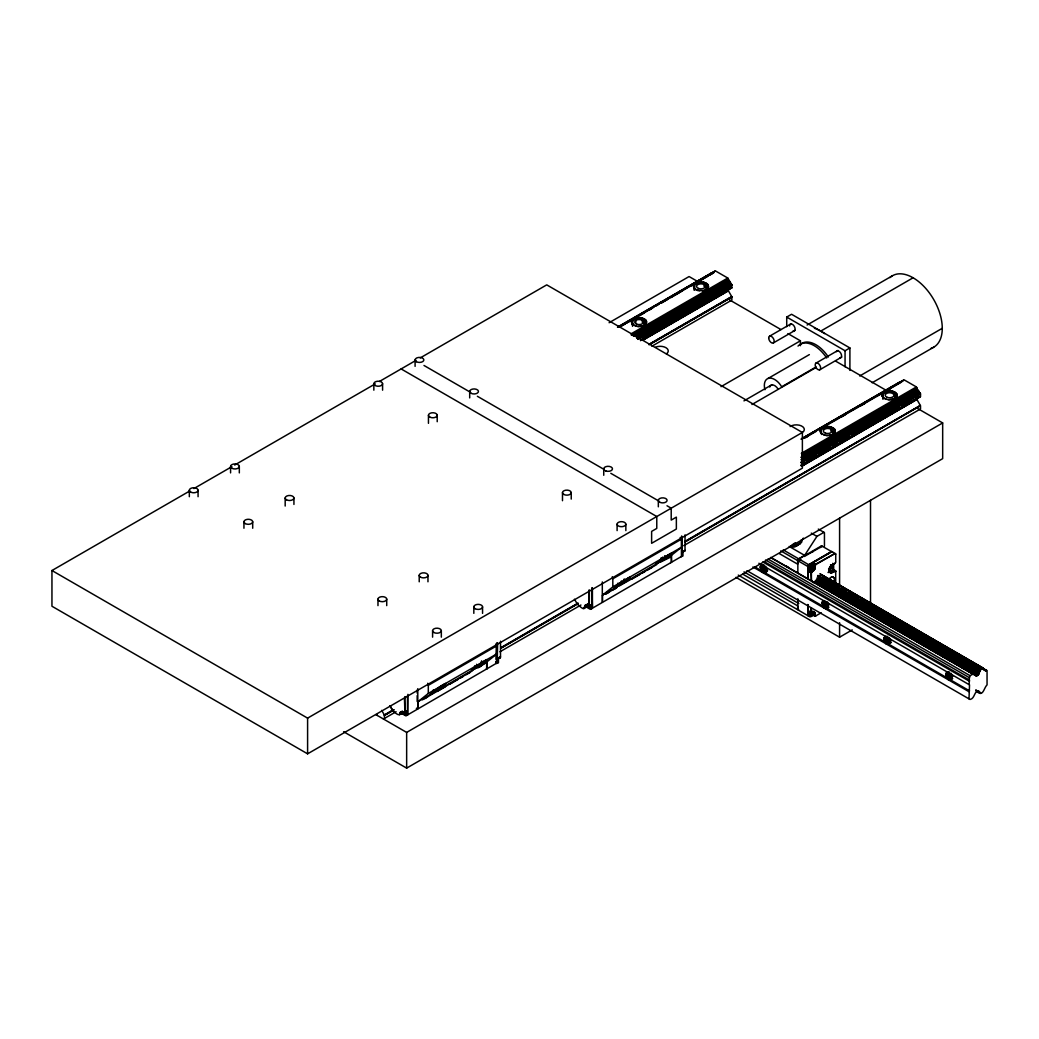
<?xml version="1.0" encoding="UTF-8"?>
<svg xmlns="http://www.w3.org/2000/svg" width="1039" height="1039" viewBox="0 0 1039 1039"><rect width="100%" height="100%" fill="white"/><g stroke="black" fill="none" stroke-linecap="round" stroke-linejoin="round"><path stroke-width="1.5" d="M428.458 423.328L428.458 415.262M432.588 637.154L432.588 630.699M469.693 397.911L469.693 391.456M473.823 613.348L473.823 606.893M482.564 613.348L482.564 606.893M496.123 661.869L496.006 662.22M406.717 715.416L497.213 662.83L497.213 642.959M497.213 662.83L497.616 642.907M497.616 662.934L498.447 662.453L498.447 658.375L500.512 657.18L500.512 641.232M617.101 530.617L617.101 524.176M658.336 506.811L658.336 500.369M588.503 607.321L591.23 608.893L681.727 556.307L681.727 536.436M682.129 536.384L681.727 556.307M685.026 534.864L685.026 550.657L681.896 552.423M497.785 659.103L500.421 657.596L499.343 657.142M664.661 558.618L671.571 553.216C663.155 557.06 645.518 571.515 664.661 558.618L664.7 555.709M682.104 552.527L685 550.592L683.961 551.228M621.309 583.905L630.335 577.022C628.296 576.866 602.139 595.918 621.309 583.905L621.361 580.931M662.544 560.099L662.583 557.125M433.25 692.753L445.822 683.545C446.043 681.727 422.029 699.325 433.25 692.753L433.419 689.675M474.485 668.947L487.057 659.739C487.278 657.921 463.264 675.519 474.485 668.947L474.654 665.869M617.763 586.217L617.932 583.152M404.859 696.624L404.859 712.416C397.625 708.806 403.262 720.391 392.833 710.741L389.95 705.741L392.95 710.806M586.126 605.127C582.385 604.763 588.074 613.984 577.346 604.217M811.407 573.034L808.926 571.84L810.199 569.943A2.909 1.688 -60 0 0 810.68 569.736L812.42 567.645L813.095 563.385L815.55 564.242L814.862 568.982L812.953 571.281A3.208 1.857 -60 0 1 812.42 571.515L811.407 572.879L811.407 580.528C812.901 584.58 816.992 581.645 816.044 582.113M711.26 273.205L712.014 272.932A3.065 1.766 60 0 0 712.351 272.919M640.453 340.623L731.807 287.868L731.807 284.751L727.755 278.023L715.377 270.88L618.049 327.077M899.891 382.105L900.657 381.833A3.065 1.766 60 0 0 901.54 381.56L902.462 381.378M919.112 396.898C923.788 395.339 916.554 390.08 916.385 386.937L904.021 379.793L801.069 439.224L901.982 381.17M406.301 712.144L406.522 713.936L404.976 714.715A1.753 1.013 60 0 1 404.21 714.274C402.496 713.494 404.898 711.481 404.067 713.001M496.538 661.713L496.071 661.181M588.269 606.425L589.282 606.308L588.697 605.412M817.277 580.217L817.277 579.97M809.017 564.684L831.81 551.527L835.733 553.787L835.733 561.826M986.531 670.311L985.245 670.636L984.284 669.337A3.065 1.766 -60 0 1 983.595 668.713C981.387 666.921 978.985 672.103 978.777 674.012A1.753 1.013 -60 0 1 978.231 674.947L976.348 676.077M399.872 714.559L402.625 712.819L399.327 714.494M405.158 712.183L405.47 714.65M485.888 663.363L485.888 662.388M670.402 555.865L670.311 557.255L660.986 561.878M903.488 380.781L903.501 380.092M808.108 604.646L808.108 615.802L809.952 616.867C814.498 616.088 812.394 614.62 812.277 611.348C816.732 610.672 812.849 616.802 815.758 615.906M813.29 614.932C816.641 619.686 815.264 609.633 812.745 612.594L815.212 613.737M404.444 698.26L404.976 713.637L404.041 714.079M405.652 711.65L406.911 711.221L404.444 712.416M498.136 659.051L498.447 658.375M498.421 658.596L500.512 656.947M589.97 604.932L587.788 606.075L588.957 605.88L588.957 590.165M590.659 605.386C593.139 604.633 586.386 605.607 588.723 607.737A1.753 1.013 60 0 0 589.49 608.179L590.814 607.646M682.298 552.579L685.026 550.423M762.509 572.463C761.249 570.424 758.678 566.489 761.652 564.878M824.356 608.166C823.096 606.14 820.524 602.191 823.498 600.581M886.202 643.881C884.942 641.842 882.371 637.894 885.358 636.297M948.062 679.584C946.802 677.558 944.23 673.61 947.204 671.999M400.534 713.715L402.6 712.533C403.197 709.455 400.158 712.767 400.119 713.78M584.632 607.244L587.113 605.997L587.477 604.204M636.738 326.272L632.283 324.064L631.452 322.064L632.283 320.051A7.65 4.416 0 0 1 635.621 318.129C639.53 316.012 650.219 319.441 645.271 324.48A6.922 4 0 0 1 642.245 326.22L638.024 326.61L634.608 325.636M633.504 325.012L632.18 322.661L632.933 320.843A6.922 4 0 0 1 635.959 319.103C639.414 317.609 648.115 319.454 645.271 324.48M696.883 290.18L693.675 287.725L694.13 284.348A7.65 4.416 0 0 1 697.481 282.413C701.377 280.296 712.066 283.725 707.117 288.764A6.922 4 0 0 1 704.091 290.517L702.039 290.894M822.135 433.912L820.187 431.666L820.927 428.964A7.65 4.416 0 0 1 824.265 427.042C828.174 424.912 838.85 428.341 833.914 433.38A6.922 4 0 0 1 830.888 435.133L828.823 435.523M820.927 432.977L821.576 433.38L820.81 431.562L821.576 429.756A6.922 4 0 0 1 824.602 428.003C828.057 426.51 836.759 428.367 833.914 433.38M883.981 398.21L882.033 395.95L882.773 393.262A7.65 4.416 0 0 1 886.111 391.326C890.02 389.209 900.696 392.638 895.761 397.677A6.922 4 0 0 1 892.735 399.418L893.059 399.197A7.65 4.416 0 0 0 896.41 397.275M882.669 399.028L883.423 394.041A6.922 4 0 0 1 886.449 392.3C889.904 390.807 898.605 392.664 895.761 397.677M589.282 606.308L589.373 590.1M920.489 396.664L800.965 465.745M818.745 576.827L819.381 576.022M641.245 318.856L641.466 317.856M694.026 290.128L694.779 285.141A6.922 4 0 0 1 697.805 283.387L703.091 283.153L703.312 282.153M829.875 427.769L830.109 426.769M891.735 392.054L891.956 391.067M404.665 712.118L405.457 713.494A1.753 1.013 60 0 0 406.223 713.936L407.054 713.559M583.84 607.958L584.658 607.49M584.489 607.971L587.139 606.295L584.048 608.075M589.983 608.114L589.49 605.464A1.753 1.013 60 0 0 589.113 605.179M818.42 577.957L818.68 576.892M500.032 657.908L499.499 657.284M817.29 579.944L818.576 577.515M416.756 709.26L417.795 708.325M808.277 567.541A1.753 1.013 -60 0 1 808.277 567.099L808.394 566.606M809.498 567.593L810.68 565.93L811.862 566.242A1.753 1.013 -60 0 1 811.862 567.125L810.68 568.788L809.498 568.476A1.753 1.013 -60 0 1 809.498 567.593L808.316 566.852M809.926 564.956L808.68 567.125A1.753 1.013 -60 0 0 808.68 567.995L810.667 566.372A1.753 1.013 -60 0 0 810.719 565.684M811.784 567.372L811.069 566.45A2.039 1.182 -60 0 0 811.069 565.684M816.42 581.827L817.212 580.45M808.277 613.958A1.753 1.013 -60 0 1 808.277 613.517C808.628 611.828 809.952 613.854 810.875 612.257M811.784 612.491L811.862 612.659A1.753 1.013 -60 0 1 811.862 613.542L810.68 615.205L809.498 614.893A1.753 1.013 -60 0 1 809.498 614.01L809.81 613.27M808.316 613.27L808.329 613.426A2.039 1.182 -60 0 0 808.277 614.491L811.42 612.672L811.407 608.01M811.784 613.789L810.952 613.309L810.991 607.945M829.187 569.424L829.174 569.255A4.663 2.688 -60 0 0 829.187 571.775L829.174 571.463A4.377 2.52 -60 0 1 829.174 569.255L830.382 566.826M828.59 568.956L830.59 566.385A2.546 1.468 -60 0 0 830.681 565.697M828.654 569.515L830.395 569.346L831.823 567.099A2.546 1.468 -60 0 0 831.823 565.813L830.668 565.138M835.681 562.216L835.304 563.034M833.46 582.528L834.278 580.515A4.74 2.74 -60 0 0 834.278 578.126L832.616 576.84L834.681 578.061A5.026 2.909 -60 0 1 834.681 580.606L833.81 582.736M642.583 318.129L642.245 322.272M704.429 282.413L704.091 286.556M831.213 427.042L830.888 431.185M892.735 392.3L893.059 391.326M406.223 713.936L405.807 714.235A1.753 1.013 60 0 1 405.041 713.793L404.21 714.274M588.555 607.555L589.697 607.334A1.753 1.013 60 0 0 590.321 607.711L590.736 607.412A1.753 1.013 60 0 1 589.97 606.971L588.957 605.88M810.602 566.632L810.303 567.865L811.238 568.307M817.044 580.944L817.342 579.749M808.485 612.88L809.576 613.763M830.745 567.346L831.005 566.619A2.546 1.468 -60 0 0 831.005 565.333L830.59 565.099M707.117 288.764C709.442 286.089 705.663 283.309 703.091 283.153M798.225 560.476L800.562 559.125M798.601 560.644L799.407 559.605M809.043 565.632L808.368 566.749L809.576 567.346M829.434 568.398L830.992 566.463A2.844 1.636 -60 0 0 831.083 565.697M644.518 318.934L643.998 326.181M706.364 283.231L705.845 290.465M833.148 427.847L832.642 435.094M779.367 553.618L797.64 564.164L797.64 560.592L798.666 558.813L804.628 555.371L816.914 536.384L823.927 532.332M894.995 392.145L894.488 399.379M809.069 564.956L807.745 566.437L797.848 560.722L798.874 558.93L809.069 564.956L830.252 552.722M808.926 571.84L808.926 566.878L809.952 565.099L813.485 563.06M969.01 679.831L970.036 675.662L972.972 674.142M969.01 684.584L969.53 680.129L764.146 561.554M969.01 698.87L969.53 684.883L758.873 563.268M828.719 579.801L829.68 578.554L829.122 579.178M809.121 612.568L808.68 613.542A1.753 1.013 -60 0 0 808.68 614.426L810.68 615.205M810.498 614.036L810.952 613.309M803.329 538.111C800.965 542.098 795.757 549.566 790.471 545.93M403.6 711.715L403.418 712.897M417.223 708.027L416.379 708.364M588.113 605.179L588.009 606.62M830.304 566.826L831.81 565.32M835.382 563.021L834.694 563.606M809.875 614.166L811.238 614.724M645.92 320.051L645.271 325.61M707.767 284.348L707.117 289.894M834.564 428.964L833.914 434.51M896.41 393.262L895.761 398.807M588.723 607.737L589.97 606.971M731.807 287.868L730.781 287.894M809.706 565.06L808.991 565.658L810.121 566.411M829.564 578.593L830.745 577.554M646.375 320.7L645.687 326.181M708.234 284.985L707.533 288.894M835.018 429.614L834.33 433.51M896.865 393.898L896.176 397.794M405.275 713.299L404.197 712.949M589.788 606.776L589.126 606.542M641.245 326.467L642.583 325.999A7.65 4.416 0 0 0 645.92 324.064M703.091 290.751L704.429 290.297A7.65 4.416 0 0 0 707.767 288.361M829.875 435.367L831.213 434.912A7.65 4.416 0 0 0 834.564 432.977M893.059 399.197L888.397 399.625M809.875 568.281L811.056 568.489M835.161 563.294L832.122 565.099M829.395 568.956L830.668 569.112M809.875 614.698L811.056 614.919M646.024 322.661L646.752 322.064M708.598 286.361L707.871 290.128M834.668 431.562L835.395 430.977M896.514 395.859L897.241 395.262M819.29 576.087L821.355 574.879M417.99 708.546L417.99 701.676L428.302 693.442L497.162 653.687L497.162 645.583L495.616 644.089M417.99 701.676L486.849 661.921L497.162 653.687M602.503 602.01L602.503 595.139L612.815 586.905L681.675 547.15L681.675 539.046L680.129 537.566M681.675 547.15L671.363 555.384L602.503 595.139M406.794 714.131L405.807 714.235M496.123 662.583L496.071 662.051M810.68 611.4L812.42 612.841M812.225 612.984L811.03 613.062L812.745 612.594M645.687 323.895L646.375 323.428M707.533 288.18L708.234 287.725M834.33 432.808L835.018 432.341M896.176 397.093L896.865 396.625M810.108 553.306L810.94 552.826M810.68 568.788L808.991 568.619L810.043 568.177M812.264 571.58L811.004 572.84L811.407 580.528M831.642 565.424L832.33 564.982M828.875 568.814L829.564 568.865M830.564 577.645L831.849 576.905M809.108 614.607L810.043 614.607M791.718 545.111L795.432 542.67M760.795 569.346L765.691 566.177M822.641 605.049L827.551 601.893M884.488 640.764L889.397 637.595M946.347 676.467L951.243 673.311M762.21 572.151L767.327 568.995M824.07 607.854L829.187 604.698M885.916 643.557L891.033 640.401M947.763 679.272L952.88 676.116M401.794 711.585L400.275 712.144M587.801 604.01L585.425 605.399L585.048 607.192M760.327 566.385L762.86 564.839M822.174 602.101L824.706 600.555M884.033 637.803L886.553 636.258M945.88 673.506L948.412 671.96M794.848 546.709L800.082 543.553M798.471 544.423L801.017 542.942M761.184 570.112L766.185 567.216M823.031 605.815L828.031 602.919M884.877 641.531L889.878 638.634M946.724 677.233L951.737 674.337M420.237 357.91L546.735 284.868L802.381 432.458L802.381 468.173L307.596 753.833L51.95 606.244L51.95 570.528L189.708 491.005M193.916 488.564L231.879 466.654M234.684 465.03L375.248 383.872M379.469 381.443L416.016 360.338M609.114 322.713L689.091 276.543L697.442 281.361M617.452 327.116L711.663 272.854M618.893 326.921L713.455 272.283L714.351 272.517M619.452 326.74L714.871 271.179M619.997 326.804L633.413 319.051M636.232 317.427L639.037 315.804M639.647 315.453L648.063 310.596M648.856 310.142L653.674 307.362M655.869 306.089L658.674 304.466M661.479 302.843L667.7 299.258M668.506 298.79L673.324 296.011M674.116 295.557L680.337 291.959M681.129 291.504L687.35 287.92M688.143 287.452L692.961 284.673M693.753 284.218L712.611 273.335M622.114 325.701L624.92 324.077M627.192 322.765L629.998 321.142M639.816 315.479L644.57 312.739M648.778 310.297L651.583 308.687M661.414 303.011L667.882 299.271M670.999 297.57L682.454 290.855M690.338 286.309L693.143 284.686M697.351 282.257L702.104 279.517M702.961 279.023L707.715 276.283M709.975 274.971L712.793 273.348M630.933 333.922L727.755 278.023M631.439 334.818L728.261 278.92M631.439 335.285L728.261 279.387M632.907 334.961L728.326 279.868M632.985 335.207L728.404 280.114M633.206 335.701L728.625 280.608M633.53 336.142L728.936 281.05M633.699 336.337L729.118 281.244M635.491 335.818L729.573 281.569M635.66 335.935L729.677 281.647M635.777 336.039L729.885 281.881M635.946 336.298L729.962 282.011M636.011 336.441L730.027 282.153M636.206 336.922L730.222 282.647M636.764 337.831L730.781 283.556M637.102 338.233L731.118 283.946M637.452 338.571L731.469 284.296M638.985 337.896L731.664 284.504M639.154 338.13L731.755 284.66M637.842 339.208L731.859 284.933M637.855 339.376L731.872 285.102M715.702 296.037L718.507 294.414M642.505 338.662L661.466 327.856M662.155 327.324L730.222 288.167M642.375 338.935L730.027 288.413L729.313 288.348M640.647 340.415L731.872 287.608M642.673 339.753L728.261 290.336L728.261 289.154M642.699 339.948L728.261 290.336M642.725 340.052L728.326 290.634L731.82 296.777L731.872 300.05L651.895 346.221M642.816 340.26L728.417 290.842M648.933 344.364L731.729 296.57M649.024 344.571L731.82 296.777M649.063 344.675L731.846 296.881M650.492 344.065L731.872 297.076M786.718 326.688L786.718 317.064L791.562 314.272L849.902 347.948L849.902 370.404M769.483 336.246L791.186 323.713M773.393 342.909L795.095 330.376M807.095 325.025L892.462 275.738M721.027 386.651L800.42 340.805L800.42 345.675M820.732 331.116L913.086 277.79M768.12 378.417L809.355 354.611M743.963 400.872L772.055 384.651M815.758 363.247L837.966 350.429M816.005 366.988L781.64 386.82L780.666 385.196A14.572 8.416 60 0 0 768.47 378.3A14.572 8.416 60 0 0 764.925 389.729M751.95 404.509L816.031 367.507M786.718 317.064L845.058 350.753L849.902 347.948M819.589 369.871A3.857 2.234 60 0 0 818.966 364.105A3.857 2.234 60 0 0 815.212 365.26A3.857 2.234 60 0 0 819.589 369.871L841.798 357.052M859.695 375.988L942.256 328.311M872.15 382.755L933.723 347.195M51.95 570.528L307.596 718.131L802.381 432.458M801.718 438.614L900.164 381.742M801.913 439.068L902.268 381.274M806.55 437.029L809.433 435.25M810.043 434.899L816.446 431.198M819.174 429.743L821.979 428.12M822.667 427.613L825.473 425.99M826.265 425.535L829.07 423.912M829.68 423.561L838.278 418.717M838.902 418.236L850.733 411.405M851.525 410.95L857.928 407.366M858.539 406.898L863.539 404.132M864.084 403.82L875.994 396.82M876.708 396.534L883.189 392.794M883.799 392.313L892.215 387.456M892.826 387.105L895.631 385.482M896.423 385.027L901.242 382.235M804.913 438.081L807.719 436.458M841.395 417.016L845.616 414.587M861.045 405.665L865.253 403.236M887.709 390.274L890.514 388.664M801.329 453.368L916.385 386.937M801.848 454.251L916.905 387.82M801.848 454.731L916.905 388.3M801.9 455.212L916.969 388.781M801.978 455.459L917.034 389.028M802.199 455.952L917.268 389.521M801.108 457.212L917.58 389.963M801.29 457.394L917.762 390.157M801.679 457.68L918.515 390.794M802.199 458.316L918.606 390.924M800.991 459.602L918.866 391.56M801.55 460.511L919.411 392.469M801.887 460.913L919.749 392.859M802.238 461.251L920.177 393.262M800.965 462.186L920.294 393.404M801.134 462.433L920.398 393.573M801.199 462.615L920.476 393.755M801.238 462.875L920.489 393.846M860.837 430.055L863.643 428.445M877.072 420.691L881.28 418.262M801.679 464.589L804.654 462.875M807.29 461.355L811.667 458.822M812.901 458.108L817.277 455.576M819.914 454.056L829.901 448.29M832.551 446.77L836.927 444.237M839.564 442.718L843.941 440.185M845.175 439.471L849.551 436.951M852.188 435.419L862.175 429.652M864.825 428.133L900.06 407.782M902.709 406.262L912.697 400.496M915.333 398.963L918.138 397.353M800.991 465.121L918.866 397.08M801.238 465.381L920.515 396.521M801.848 465.68L916.905 399.249L916.905 398.067M801.9 465.979L916.905 399.249M801.991 466.186L916.93 399.444M428.302 693.442L428.302 685.337L497.162 645.583M612.815 586.905L612.815 578.801L681.675 539.046M384.495 718.43L384.339 714.949L392.755 710.092M500.811 647.713L577.983 603.152M684.623 541.579L920.359 405.483L917.06 399.755M384.469 715.261L392.859 710.286M500.928 648.011L578.074 603.36M684.753 541.89L920.359 405.483M384.495 715.455L394.313 709.78M500.954 648.219L578.126 603.659M684.779 542.085L920.45 405.678M383.456 719.014L396.093 711.728M499.928 651.778L580.944 605.01M683.74 545.657L920.515 408.95L920.515 405.989M422.366 699.857L472.329 670.804M477.732 667.895L484.784 663.609M587.243 604.516L584.788 605.62M605.49 594.126L617.01 587.49M619.465 585.853L650.232 568.307M651.18 567.762L656.713 564.567M402.587 711.468L400.119 712.611M424.73 698.663L427.51 697.065M437.198 691.467L445.497 686.675M449.653 684.272L457.952 679.48M460.732 677.883L463.498 676.285M466.264 674.688L470.42 672.285M478.719 667.493L481.486 665.895M587.1 604.945L584.632 606.088M606.477 593.737L609.244 592.139M613.4 589.736L616.166 588.139M631.4 579.346L639.699 574.554M642.466 572.957L645.245 571.359M648.011 569.762L652.154 567.359M402.535 711.936L400.067 713.131M587.905 606.127L586.801 605.269L584.58 606.607M402.574 713.157L399.47 714.559M583.983 608.036L587.087 606.633M588.1 606.308L590.321 604.984M681.688 552.28L683.753 551.086M403.496 713.144L404.729 712.364M406.898 711.442L404.768 712.832M591.412 604.919L588.944 606.062M403.729 713.637L406.833 711.637M588.243 607.114L591.347 605.114M405.704 713.118L406.911 712.52L405.768 713.364M590.217 606.594L591.035 606.114M405.833 713.845L407.067 713.364M404.976 714.715L407.002 713.845M589.49 608.179L591.035 607.412M406.574 714.806L407.898 714.377M487.057 660.973L487.057 668.674L486.031 669.272M496.045 663.155L496.954 662.622M496.291 663.35L497.408 663.051M496.59 663.518L498.447 662.453M375.832 714.611L406.652 732.404L942.672 422.938L942.672 458.654L406.652 768.12L343.61 731.716M796.134 546.111L800.03 543.865M760.275 567.047L764.029 564.878M761.782 571.32L766.886 568.359M767.691 570.723L763.652 572.97L767.133 571.463M798.757 559.008L821.55 545.839L832.486 552.151M804.394 556.462L809.433 553.553M811.615 552.293L818.459 548.345M819.083 547.982L821.55 547.034M815.758 564.606L834.824 553.605L835.733 554.125M808.16 578.45L807.745 566.437L808.771 564.645L831.447 551.553L832.486 552.488M829.083 569.177L830.109 569.528M835.733 571.58C836.369 569.528 819.667 575.827 833.616 569.814M829.174 571.463L830.823 573.047L835.72 571.437M824.498 577.242L825.2 576.827M822.122 602.763L824.628 601.308M808.771 615.828L807.745 615.231L807.745 604.503M823.628 607.023L828.745 604.075M828.187 607.179L825.498 608.685L828.992 607.166M821.2 612.763L815.55 616.023L812.459 614.205M735.924 577.333L839.59 637.193L852.24 629.881M883.968 638.466L887.722 636.297M885.488 642.738L890.592 639.777M891.384 642.141L887.345 644.388L890.839 642.868M945.815 674.181L949.568 672.012M947.334 678.441L952.438 675.493M951.893 678.597L949.191 680.103L952.685 678.584M976.141 690.766C983.076 698.234 983.673 688.065 987.05 684.883L987.05 670.61L822.226 575.554M823.511 576.022L821.485 574.827L823.966 577.19M792.354 547.008L801.965 541.851M811.979 613.088L808.926 611.322L812.017 613.101M760.327 567.788L764.12 565.813M822.174 603.49L825.979 601.516M884.033 639.206L887.826 637.232M945.88 674.908L949.672 672.934M815.433 616.01L812.524 614.633M813.901 612.166L814.693 612.413M624.049 579.424L624.569 579.165A4.377 2.52 0 0 1 623.66 579.567M823.278 575.931L946.997 647.881L918.775 631.66M799.394 559.112L800.121 559.502M829.291 569.047L829.551 569.749M809.952 611.919L808.978 611.659M586.827 606.958L586.1 606.893L590.399 609.374L592.256 608.296L592.256 588.087M402.314 713.494L401.586 713.416L405.885 715.897L407.743 714.832L407.898 694.351M808.978 568.398L808.329 568.034A2.039 1.182 -60 0 1 808.277 567.034M808.316 614.153L808.926 614.633M764.587 572.931C767.522 572.424 766.431 568.463 765.068 566.852M826.434 608.646C829.369 608.14 828.278 604.166 826.927 602.555M888.28 644.349C891.228 643.842 890.124 639.868 888.774 638.258M950.127 680.051C953.075 679.558 951.971 675.584 950.62 673.973M682.48 552.579L682.961 551.852L682.961 555.93L680.805 556.826M812.381 571.528L810.199 569.943M829.005 569.19L829.291 569.775M831.616 577.048L832.914 576.697M976.491 676.077L770.912 557.488M808.368 568.255L810.121 568.956M808.368 614.685L809.81 615.296M814.979 612.75L812.524 611.646M822.589 546.436L821.265 546.007M815.005 566.385L812.485 565.099M703.312 290.556L697.481 290.297L699.87 290.894M641.466 326.272L637.907 326.428M891.956 399.47L889.592 399.859M830.109 435.172L826.654 435.523L823.239 434.549M815.147 613.192L812.68 612.049M834.824 553.605L815.55 564.242L814.953 566.242M815.16 566.8L812.693 565.658M799.705 559.45L800.601 559.489M808.797 568.606L809.472 568.463M812.615 552.19L812.42 552.203A6.844 5.598 60 0 0 812.017 552.229M814.94 566.06L812.459 564.878M815.212 567.281L812.745 566.099M404.379 713.144L403.794 712.988M669.402 556.372L670.441 556.372M811.407 612.503L810.991 612.503A1.753 1.013 -60 0 1 811.03 613.062M484.888 662.895L485.927 662.895M815.16 614.348L812.693 613.101M888.501 399.807L885.085 398.833M814.953 615.205L812.485 613.958M713.455 272.283L712.91 272.647A3.065 1.766 60 0 1 712.65 272.815M830.59 566.385L831.823 567.099M810.667 566.372L811.862 567.125M811.446 572.71L808.939 571.619M808.277 613.465L809.498 614.01M814.992 565.658L812.524 564.372M815.057 568.398L812.602 567.112M815.005 614.984L812.55 613.685M830.486 566.749L831.72 567.463M811.485 572.541L809.069 571.138M697.805 290.517L696.052 289.777M815.07 565.437L812.628 564.099M814.862 568.982L812.42 567.645M829.382 572.216L830.823 573.047M586.308 605.062L587.009 605.386M980.491 693.312L978.777 691.039A1.753 1.013 -60 0 0 978.231 690.727C973.907 691.831 974.79 698.611 970.036 699.468L746.937 570.658M406.288 714.403L405.989 714.248A2.039 1.182 60 0 1 405.184 713.806L404.859 713.598M589.555 607.27L589.697 607.334A2.039 1.182 60 0 0 590.594 607.789M809.186 570.905L811.641 572.216M815.16 565.229L812.745 563.839M814.576 569.554L812.16 568.164M809.472 570.476L811.849 571.918M729.456 299.842L780.938 329.558M787.9 333.584L800.42 340.805M835.525 361.078L885.618 390.002M917.632 408.483L942.672 422.938M818.303 529.085L824.447 532.617L824.447 546.306M811.29 533.137L816.914 536.384M830.564 564.761L831.72 565.567M831.823 565.813L830.745 564.904M831.382 568.177C830.122 566.58 828.927 568.632 830.927 568.827M833.109 569.424L835.616 570.866M832.953 569.437L835.681 571.008L835.733 584.035M832.642 569.554L835.733 571.346M789.159 546.449L804.628 555.371M830.057 571.047L832.33 572.593M829.109 571.424L831.304 572.996M813.29 563.203L815.589 564.722M813.095 563.385L815.433 564.865M810.952 565.593L811.784 566.073M809.952 565.099L809.134 564.619L808.108 566.411L808.926 566.878M811.862 566.242L811.03 565.761A1.753 1.013 -60 0 1 811.03 566.645M783.211 549.891L798.666 558.813M810.303 566.216L809.199 565.437M808.615 566.112L809.81 566.852M810.368 567.112L811.55 567.865M780.783 550.865L797.64 560.592M820.537 574.164L983.297 668.142M811.485 569.086L813.836 570.567M819.849 573.775L983.478 668.363M810.303 568.93L808.316 567.736M811.095 569.45L813.394 570.969M947.802 648.284L984.881 669.83M823.511 576.671L838.954 585.58M841.59 587.1L845.967 589.633M848.603 591.152L858.604 596.918M861.24 598.438L864.214 600.165M866.851 601.685L871.227 604.204M873.864 605.737L878.241 608.257M880.877 609.789L883.851 611.503M886.501 613.023L890.865 615.556M893.514 617.075L897.891 619.608M899.125 620.322L903.501 622.842M906.138 624.374L916.125 630.141M949.633 649.479L966.647 659.297M969.283 660.83L972.088 662.44M976.296 664.869L986.128 670.545M982.933 669.077L985.738 670.7M810.68 569.736L812.953 571.281M982.751 669.09L985.556 670.713M809.952 570.06L812.017 571.242M818.044 575.476L980.816 669.441M817.901 575.567L980.673 669.545M817.719 575.788L980.608 669.61M817.537 576.229L980.309 670.194M818.823 577.515L980.193 670.687M818.42 578.476L979.79 671.649M816.732 578.126L979.504 672.103M817.719 579.476L979.193 672.519M817.641 579.619L979.011 672.778M817.589 579.762L978.92 673.077M817.537 580.048L978.907 673.285M817.472 580.593L978.842 673.766M816.005 580.035L978.777 674.012M815.459 580.97L978.231 674.947M815.277 581.165L978.05 675.129M814.901 581.45L977.673 675.428M785.809 565.839L788.614 567.463M815.277 582.853L976.647 676.012M770.548 557.527L972.842 674.103M767.977 559.008L970.036 675.662M765.548 559.982L969.01 677.454M423.99 365.468L470.342 392.223M477.369 396.275L603.789 469.264M610.815 473.316L658.57 500.889M666.999 505.759L671.207 508.188L671.207 520.097L676.363 517.123L676.363 529.02L651.622 543.306L651.622 531.397L656.778 528.422L656.778 516.526L401.132 368.936M762.743 561.93L969.01 681.026M975.803 690.013L980.011 692.442M975.985 690.299L980.193 692.727M976.102 690.649L980.816 693.247M754.704 566.813L761.652 570.827M765.068 572.801L823.498 606.529M826.927 608.503L885.358 642.245M888.774 644.219L947.204 677.947M950.62 679.922L969.53 690.844M752.924 566.969L969.01 691.727M744.002 571.879L798.809 603.529M809.043 611.789L811.862 613.542M809.29 612.348L810.121 612.828M742.833 574.19L797.64 605.828L797.64 609.399M810.368 613.542L811.55 614.283M810.303 615.361L808.758 614.581M797.848 609.192L798.874 610.114M738.248 575.099L809.134 616.4M670.545 562.735L671.571 562.151L671.571 554.449M588.503 606.789L591.373 608.451M495.928 659.388L496.343 644.868M402.638 713.066L405.353 714.637M809.641 570.294L811.966 571.801M882.773 397.275L883.423 397.677L881.929 395.262M694.13 288.361L695.351 289.297M632.283 324.064L632.933 324.48M886.111 399.197L883.397 397.859M824.265 434.912L821.55 433.575M882.306 396.625L883.007 397.093M693.675 287.725L694.779 288.764M820.459 432.341L821.161 432.808M631.829 323.428L632.517 323.895M693.299 286.361L694.364 288.18M820.083 430.977L820.81 431.562M631.452 322.064L632.18 322.661M825.602 435.367L827.745 435.562M882.306 393.898L883.007 397.794M693.675 284.985L694.364 288.894M820.459 429.614L821.161 433.51M631.829 320.7L632.517 326.181M882.773 393.262L883.423 398.807M820.927 428.964L821.576 434.51M694.13 284.348L694.779 289.894M632.283 320.051L632.933 325.61M612.815 578.801L612.296 576.723M574.463 599.217L577.463 604.282M428.302 685.337L427.782 683.246M381.69 710.364L384.339 714.949M376.754 714.559L377.274 715.442M814.55 566.281L814.472 568.827L812.745 570.931A2.909 1.688 -60 0 1 812.264 571.138M886.111 391.326L886.449 392.3M824.265 427.042L824.602 428.003M697.481 282.413L697.805 283.387M635.621 318.129L635.959 322.272M887.228 391.067L887.449 392.054M825.369 426.769L825.602 427.769M698.585 282.153L698.805 283.153M636.738 317.856L636.959 318.856M481.564 661.025L481.771 663.934M661.155 557.761L661.362 560.904M476.641 664.285L476.849 667.428M889.592 390.846L889.592 391.859M870.513 500.304L870.513 604.854M845.058 350.753L845.058 366.793M839.59 518.162L839.59 585.723M839.59 622.712L839.59 637.193M833.668 563.8L833.668 570.151M832.836 563.281L832.836 569.645M827.745 426.548L827.745 427.574M808.926 611.322L808.926 616.283M808.108 566.268L808.108 578.957M797.848 560.579L797.848 572.983M797.848 598.75L797.848 609.529M700.948 281.933L700.948 282.959M681.467 536.228L681.467 556.436M671.168 554.397L671.363 562.255M639.102 317.648L639.102 318.661M625.842 524.176A4.377 2.52 0 0 1 619.283 526.357A4.377 2.52 0 0 1 619.283 521.981A4.377 2.52 0 0 1 625.842 524.176L625.842 530.617M603.737 468.823L603.737 475.278M602.308 581.931L602.308 602.139M592.412 587.827L592.412 607.854L591.996 587.879M591.425 604.698L591.425 608.776M571.229 492.642L571.229 499.084M562.489 492.642L562.489 500.707M496.954 642.933L496.954 662.96M486.849 661.921L486.849 668.791M486.655 660.934L486.655 668.571M441.328 630.699L441.328 637.154M437.211 415.262L437.211 421.717M427.964 575.359L427.964 581.801M419.224 575.359L419.224 581.801M417.795 688.636L417.795 708.663M417.171 689.961L417.171 693.117M417.171 695.636L417.171 701.455M415.093 359.91L415.093 366.364M407.483 695.935L407.483 714.287M406.911 711.221L406.911 715.3M406.652 732.404L406.652 768.12M386.716 599.165L386.716 605.62M382.586 383.729A4.377 2.52 0 0 1 376.027 385.911A4.377 2.52 0 0 1 376.027 381.547A4.377 2.52 0 0 1 382.586 383.729L382.586 390.183M377.975 599.165L377.975 605.62M373.845 383.729L373.845 390.183M307.596 718.131L307.596 753.833M293.933 497.98L293.933 504.435M285.18 497.98L285.18 506.045M252.698 521.786L252.698 528.241M243.944 521.786L243.944 528.241M239.321 466.446L239.321 472.888M230.58 466.446L230.58 472.888M198.072 490.252L198.072 496.707M189.332 490.252L189.332 496.707M769.769 387.066A7.143 4.13 60 0 1 778.224 389.339M789.627 325.947A3.857 2.234 60 0 1 792.095 324.194A3.857 2.234 60 0 1 795.043 328.454A3.857 2.234 60 0 1 793.095 330.96M799.666 345.13A27.988 16.156 60 0 1 828.343 357.026M798.017 346.078A27.988 16.156 60 0 1 826.693 357.974M814.407 328.259A41.261 23.819 60 0 1 824.537 333.597M836.33 351.676A3.857 2.234 60 0 1 840.785 353.208A3.857 2.234 60 0 1 839.902 357.845M889.942 277.608A41.261 23.819 60 0 1 933.723 299.557A41.261 23.819 60 0 1 930.853 348.455M801.861 540.54A6.702 3.87 60 0 1 801.121 540.046M842.733 588.178A7.65 4.416 60 0 1 843.577 588.749M790.121 426.535A8.013 4.624 0 0 1 801.407 425.912A8.013 4.624 0 0 1 802.485 432.432M655.583 347.156A8.013 4.624 0 0 1 666.103 347.779A8.013 4.624 0 0 1 666.415 353.883M481.979 661.362A4.377 2.52 0 0 1 481.291 661.882M980.387 669.934L817.628 575.957L980.361 670.025M768.704 338.026A3.857 2.234 60 0 0 772.834 343.091A3.857 2.234 60 0 0 772.769 337.597A3.857 2.234 60 0 0 768.704 338.026M636.725 324.181A4.377 2.52 0 0 0 643.466 322.194A4.377 2.52 0 0 0 637.115 319.817A4.377 2.52 0 0 0 636.725 324.181M698.572 288.478A4.377 2.52 0 0 0 705.312 286.491A4.377 2.52 0 0 0 698.961 284.102A4.377 2.52 0 0 0 698.572 288.478M825.356 433.094A4.377 2.52 0 0 0 832.109 431.107A4.377 2.52 0 0 0 825.758 428.717A4.377 2.52 0 0 0 825.356 433.094M887.202 397.379A4.377 2.52 0 0 0 893.956 395.391A4.377 2.52 0 0 0 887.605 393.015A4.377 2.52 0 0 0 887.202 397.379M245.23 523.578A4.377 2.52 0 0 0 252.542 522.448A4.377 2.52 0 0 0 247.191 519.357A4.377 2.52 0 0 0 245.23 523.578M231.866 468.225A4.377 2.52 0 0 0 239.178 467.095A4.377 2.52 0 0 0 233.827 464.004A4.377 2.52 0 0 0 231.866 468.225M286.465 499.772A4.377 2.52 0 0 0 293.777 498.642A4.377 2.52 0 0 0 288.426 495.551A4.377 2.52 0 0 0 286.465 499.772M190.618 492.044A4.377 2.52 0 0 0 197.93 490.915A4.377 2.52 0 0 0 192.579 487.823A4.377 2.52 0 0 0 190.618 492.044M429.743 417.042A4.377 2.52 0 0 0 437.055 415.912A4.377 2.52 0 0 0 431.704 412.821A4.377 2.52 0 0 0 429.743 417.042M470.979 393.236A4.377 2.52 0 0 0 478.291 392.106A4.377 2.52 0 0 0 472.94 389.015A4.377 2.52 0 0 0 470.979 393.236M416.379 361.702A4.377 2.52 0 0 0 423.691 360.572A4.377 2.52 0 0 0 418.34 357.481A4.377 2.52 0 0 0 416.379 361.702M433.86 632.478A4.377 2.52 0 0 0 441.185 631.348A4.377 2.52 0 0 0 435.822 628.257A4.377 2.52 0 0 0 433.86 632.478M420.496 577.139A4.377 2.52 0 0 0 427.821 576.009A4.377 2.52 0 0 0 422.457 572.918A4.377 2.52 0 0 0 420.496 577.139M475.096 608.685A4.377 2.52 0 0 0 482.421 607.542A4.377 2.52 0 0 0 477.057 604.451A4.377 2.52 0 0 0 475.096 608.685M379.248 600.958A4.377 2.52 0 0 0 386.573 599.815A4.377 2.52 0 0 0 381.209 596.724A4.377 2.52 0 0 0 379.248 600.958M605.919 471.018A4.377 2.52 0 0 0 612.478 468.823A4.377 2.52 0 0 0 605.919 466.641A4.377 2.52 0 0 0 605.919 471.018M659.609 502.149A4.377 2.52 0 0 0 666.934 501.019A4.377 2.52 0 0 0 661.57 497.928A4.377 2.52 0 0 0 659.609 502.149M563.761 494.421A4.377 2.52 0 0 0 571.086 493.291A4.377 2.52 0 0 0 565.723 490.2A4.377 2.52 0 0 0 563.761 494.421"/></g></svg>
